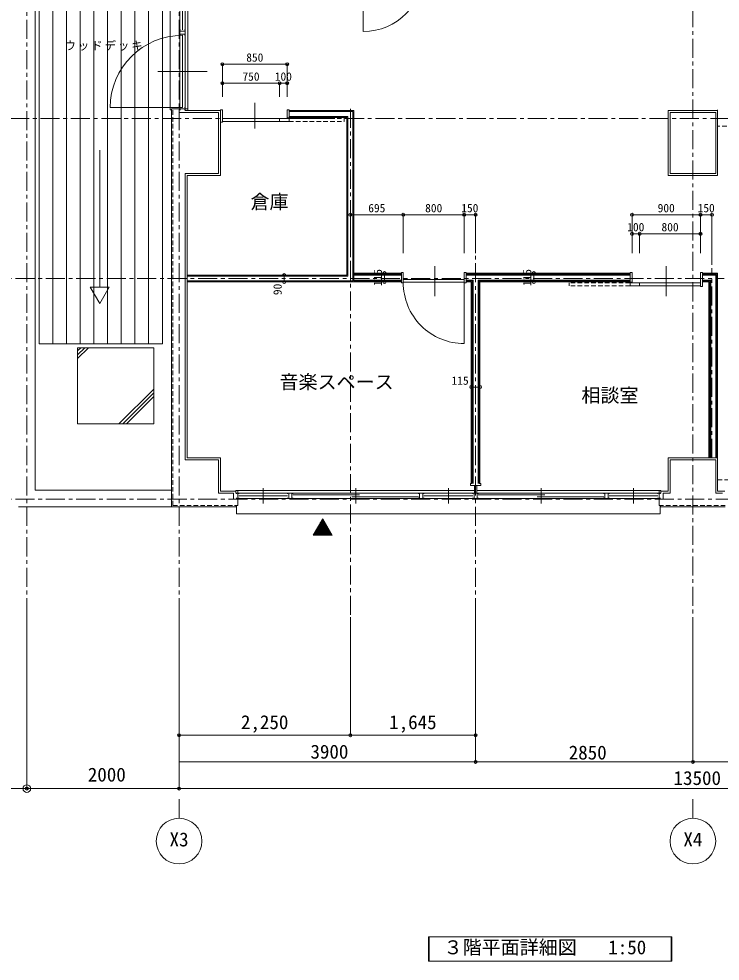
# Model space of a CAD drawing. Units: millimetres at full size, sheet at 1:50. Extents: x -18293 to 19316, y -13157 to 12422.
# Drawn here: x -6248 to 2965, y -13157 to -778 of the extents above; entities that cross this region are included whole.
import ezdxf
from ezdxf.enums import TextEntityAlignment as Align

# ---------------------------------------------------------------- set-up
doc = ezdxf.new("R2010")
doc.units = ezdxf.units.MM
doc.header["$LTSCALE"] = 50
doc.header["$PDMODE"] = 32
doc.header["$PDSIZE"] = 40
doc.linetypes.add('CHAIN1', pattern=[8, 5, -1, 1, -1])
doc.linetypes.add('DASHED1', pattern=[1.8, 1.2, -0.6])
for name, color, linetype, lineweight in [('1-0_表（線_固定）', 4, 'Continuous', 9), ('1-1_表（文字_固定）', 4, 'Continuous', 9), ('1-2', 3, 'Continuous', 18), ('1-3', 7, 'Continuous', 13), ('1-4', 4, 'Continuous', 9), ('1-6', 7, 'Continuous', 13), ('1-8', 4, 'Continuous', 9), ('1-C', 4, 'Continuous', 9), ('1-F_補助線', 7, 'Continuous', 13), ('6-1', 7, 'Continuous', 13)]:
    doc.layers.add(name, color=color, linetype=linetype, lineweight=lineweight)
doc.layers.add('1-5_建具姿図', color=3, linetype='Continuous')
doc.styles.add('ＭＳ ゴシック', font='')
doc.styles.get('ＭＳ ゴシック').set_extended_font_data('MS Gothic')

msp = doc.modelspace()

# ---------------------------------------------------------------- linework, layer by layer
at = {"layer": '1-0_表（線_固定）'}
for p, q in [((-2697.82, -1996.89), (-1860.32, -1996.89)), ((-2697.82, -2061.89), (-1925.32, -2061.89)), ((-1925.32, -2061.89), (-1925.32, -4156.89)), ((-1860.32, -1996.89), (-1860.32, -4221.89)), ((-4037.82, -4156.89), (-1925.32, -4156.89)), ((-1847.82, -4131.89), (-1222.78, -4131.89)), ((-1847.82, -4144.39), (-1222.78, -4144.39)), ((-372.78, -4131.89), (1782.22, -4131.89)), ((-372.78, -4144.39), (1782.22, -4144.39)), ((2732.18, -4131.89), (2919.68, -4131.89)), ((2732.18, -4144.39), (2907.18, -4144.39)), ((2907.18, -6544.39), (2907.18, -4144.39)), ((2919.68, -6544.39), (2919.68, -4131.89)), ((-4037.82, -4221.89), (-1860.32, -4221.89)), ((-1847.82, -4209.39), (-1222.78, -4209.39)), ((-1847.82, -4221.89), (-1222.78, -4221.89)), ((-372.78, -4209.39), (-280.32, -4209.39)), ((-372.78, -4221.89), (-292.82, -4221.89)), ((-292.82, -6884.39), (-292.82, -4221.89)), ((-280.32, -6884.39), (-280.32, -4209.39)), ((-215.32, -6884.39), (-215.32, -4209.39)), ((-215.32, -4209.39), (1782.22, -4209.39)), ((-202.82, -6884.39), (-202.82, -4221.89)), ((-202.82, -4221.89), (1782.22, -4221.89)), ((2732.18, -4209.39), (2842.18, -4209.39)), ((2732.18, -4221.89), (2829.68, -4221.89)), ((2829.68, -6544.39), (2829.68, -4221.89)), ((2842.18, -6544.39), (2842.18, -4209.39))]:
    msp.add_line(p, q, dxfattribs=at)
at = {"layer": '1-0_表（線_固定）', "color": 7, "lineweight": 13}
for p, q in [((-867.63, -13157.09), (-867.63, -12837.09)), ((-863.63, -13157.09), (-863.63, -12837.09)), ((-859.63, -13157.09), (-859.63, -12837.09)), ((-855.63, -13157.09), (-855.63, -12837.09)), ((2320.37, -13157.09), (2320.37, -12837.09)), ((2324.37, -13157.09), (2324.37, -12837.09)), ((2328.37, -13157.09), (2328.37, -12837.09)), ((2332.37, -13157.09), (-867.63, -13157.09))]:
    msp.add_line(p, q, dxfattribs=at)
msp.add_lwpolyline([(-867.63, -12837.09), (2332.37, -12837.09), (2332.37, -13157.09)], dxfattribs=at)
at = {"layer": '1-1_表（文字_固定）', "linetype": 'CHAIN1'}
for p, q in [((-4142.82, -8639.39), (-4142.82, 9360.61)), ((2607.18, 9360.61), (2607.18, -8639.39)), ((-6142.82, -8639.39), (-6142.82, -104.39)), ((-1892.82, -1959.22), (-1892.82, -8639.39)), ((13486.5, -2089.39), (-14692.82, -2089.39)), ((-247.82, -8639.39), (-247.82, -3857.7)), ((2857.18, -6544.39), (2857.18, -4051.5)), ((-14692.82, -4189.39), (3019.53, -4189.39)), ((-14692.82, -7089.39), (13486.5, -7089.39))]:
    msp.add_line(p, q, dxfattribs=at)
at = {"layer": '1-1_表（文字_固定）'}
msp.add_line((2932.18, -1974.39), (2932.18, -2104.39), dxfattribs=at)
at = {"layer": '1-2'}
for p, q in [((-6032.82, -6969.39), (-6032.82, 210.61)), ((-4242.82, -7189.39), (-4242.82, -1959.39)), ((-4242.82, -1959.39), (-4142.82, -1959.39)), ((-3597.82, -1984.39), (-4027.82, -1984.39)), ((-3597.82, -2834.39), (-3597.82, -2084.39)), ((-2697.82, -1984.39), (-1847.82, -1984.39)), ((-2697.82, -2074.39), (-1937.82, -2074.39)), ((-1937.82, -2074.39), (-1937.82, -4144.39)), ((-1847.82, -1984.39), (-1847.82, -4234.39)), ((2282.18, -2834.39), (2282.18, -1984.39)), ((-4037.82, -2834.39), (-3597.82, -2834.39)), ((-4037.82, -6544.39), (-4037.82, -2834.39)), ((2932.18, -2834.39), (2282.18, -2834.39)), ((-4037.82, -4144.39), (-1937.82, -4144.39)), ((-1847.82, -4119.39), (-1222.78, -4119.39)), ((-372.78, -4119.39), (1782.22, -4119.39)), ((2732.18, -4119.39), (2932.18, -4119.39)), ((2932.18, -6544.39), (2932.18, -4119.39)), ((-4037.82, -4234.39), (-1847.82, -4234.39)), ((-1847.82, -4234.39), (-1222.78, -4234.39)), ((-372.78, -4234.39), (-305.32, -4234.39)), ((-305.32, -6884.39), (-305.32, -4234.39)), ((-190.32, -6884.39), (-190.32, -4234.39)), ((-190.32, -4234.39), (1782.22, -4234.39)), ((2732.18, -4234.39), (2817.18, -4234.39)), ((2817.18, -6544.39), (2817.18, -4234.39)), ((-4037.82, -6544.39), (-3597.82, -6544.39)), ((-4242.82, -6969.39), (-6032.82, -6969.39)), ((-3597.82, -6984.39), (-3397.82, -6984.39)), ((2282.18, -6984.39), (2187.18, -6984.39)), ((2932.18, -6984.39), (3027.18, -6984.39)), ((-3372.82, -7169.39), (-3392.82, -7169.39)), ((-3392.82, -7189.39), (-3392.82, -7169.39)), ((-3372.82, -7169.39), (-3372.82, -7089.39)), ((2162.18, -7169.39), (2162.18, -7089.39)), ((2182.18, -7169.39), (2162.18, -7169.39)), ((2182.18, -7189.39), (2182.18, -7169.39)), ((-4242.82, -7189.39), (-6252.82, -7189.39)), ((-4242.82, -7189.39), (-3392.82, -7189.39)), ((2182.18, -7189.39), (3032.18, -7189.39))]:
    msp.add_line(p, q, dxfattribs=at)
at = {"layer": '1-2', "color": 7, "lineweight": 13}
msp.add_line((-1847.82, -2074.39), (-1847.82, -2136.39), dxfattribs=at)
at = {"layer": '1-2', "color": 4, "linetype": 'DASHED1', "lineweight": 9}
msp.add_line((-1847.82, -2125.39), (-1847.82, -2085.39), dxfattribs=at)
at = {"layer": '1-2'}
for points in [[(2932.18, -2834.39), (2932.18, -1984.39), (2282.18, -1984.39)], [(-3597.82, -6984.39), (-3597.82, -6767.75), (-3597.82, -6544.39)], [(2282.18, -6984.39), (2282.18, -6544.39), (2932.18, -6544.39)], [(2932.18, -6984.39), (2932.18, -6546.34), (2932.18, -6544.39)]]:
    msp.add_lwpolyline(points, dxfattribs=at)
at = {"layer": '1-3', "linetype": 'DASHED1'}
for p, q in [((-4222.82, -7169.39), (-4222.82, -1959.39)), ((-4222.82, -7169.39), (-3372.82, -7169.39)), ((2162.18, -7169.39), (3052.18, -7169.39))]:
    msp.add_line(p, q, dxfattribs=at)
at = {"layer": '1-3'}
for p, q in [((-4142.82, -1959.39), (-4142.82, -2009.39)), ((-4142.82, -2009.39), (-4062.82, -2009.39)), ((-3622.82, -2009.39), (-4062.82, -2009.39)), ((-3622.82, -2809.39), (-3622.82, -2009.39)), ((2307.18, -2809.39), (2307.18, -2009.39)), ((2907.18, -2009.39), (2307.18, -2009.39)), ((2907.18, -2809.39), (2907.18, -2009.39)), ((-4062.82, -6569.39), (-4062.82, -2809.39)), ((-4062.82, -2809.39), (-3622.82, -2809.39)), ((2907.18, -2809.39), (2307.18, -2809.39)), ((-1892.82, -3352.25), (-1892.82, -3857.7)), ((-4062.82, -6569.39), (-3622.82, -6569.39)), ((-3622.82, -7009.39), (-3622.82, -6569.39)), ((2307.18, -6569.39), (2907.18, -6569.39)), ((2307.18, -7009.39), (2307.18, -6569.39)), ((2907.18, -7009.39), (2907.18, -6569.39)), ((-3622.82, -7009.39), (-3427.82, -7009.39)), ((-3427.82, -7089.39), (-3427.82, -7009.39)), ((2307.18, -7009.39), (2217.18, -7009.39)), ((2907.18, -7009.39), (2997.18, -7009.39)), ((-3372.82, -7089.39), (-3427.82, -7089.39))]:
    msp.add_line(p, q, dxfattribs=at)
msp.add_lwpolyline([(2162.18, -7089.39), (2217.18, -7089.39), (2217.18, -7009.39)], dxfattribs=at)
at = {"layer": '1-4'}
for p, q in [((-4257.82, -144.39), (-4257.82, -1974.39)), ((-4132.82, -174.39), (-4132.82, -924.39)), ((-4097.82, -924.39), (-4097.82, -174.39)), ((-4062.82, -924.39), (-4062.82, -174.39)), ((-4027.82, -159.39), (-4027.82, -1959.39)), ((-1723.32, -944.39), (-1723.32, -144.39)), ((-4132.82, -924.39), (-4122.82, -924.39)), ((-4132.82, -994.39), (-4132.82, -924.39)), ((-4132.82, -939.39), (-4062.82, -939.39)), ((-4132.82, -979.39), (-4062.82, -979.39)), ((-4072.82, -924.39), (-4062.82, -924.39)), ((-4062.82, -924.39), (-4062.82, -994.39)), ((-4132.82, -994.39), (-4122.82, -994.39)), ((-4132.82, -994.39), (-4132.82, -1944.39)), ((-4097.82, -1944.39), (-4097.82, -994.39)), ((-4072.82, -994.39), (-4062.82, -994.39)), ((-4062.82, -1944.39), (-4062.82, -994.39)), ((-3772.82, -1469.39), (-4422.82, -1469.39)), ((-5047.82, -1944.39), (-4097.82, -1944.39)), ((-4257.82, -1974.39), (-4242.82, -1974.39)), ((-4062.82, -1959.39), (-4132.82, -1959.39)), ((-4062.82, -1944.39), (-4072.82, -1944.39)), ((-4062.82, -1974.39), (-4072.82, -1974.39)), ((-4062.82, -1959.39), (-4027.82, -1959.39)), ((-4027.82, -1984.39), (-4027.82, -1959.39)), ((-3147.82, -2218.19), (-3147.82, -1881.58)), ((-781.37, -4421.91), (-781.37, -4025.86)), ((2257.22, -4421.91), (2257.22, -4025.86)), ((-262.82, -6909.39), (-262.82, -7009.39)), ((-232.82, -6909.39), (-232.82, -7009.39)), ((-3397.82, -6974.39), (-3372.82, -6974.39)), ((-3397.82, -7009.39), (-3397.82, -6974.39)), ((-3357.82, -7009.39), (-3397.82, -7009.39)), ((-3387.82, -7009.39), (-3387.82, -7019.39)), ((-3372.82, -6974.39), (-262.82, -6974.39)), ((-3372.82, -7009.39), (-3372.82, -6974.39)), ((-3372.82, -7009.39), (-3372.82, -7079.39)), ((-3357.82, -7009.39), (-2717.82, -7009.39)), ((-3357.82, -7009.39), (-3357.82, -7019.39)), ((-2717.82, -7044.39), (-3357.82, -7044.39)), ((-3037.82, -7144.39), (-3037.82, -6944.39)), ((-2702.82, -7009.39), (-2702.82, -7079.39)), ((-2662.82, -7079.39), (-2662.82, -7009.39)), ((-997.82, -7009.39), (-2647.82, -7009.39)), ((-2647.82, -7032.72), (-1773.32, -7032.72)), ((-1822.82, -7144.39), (-1822.82, -6944.39)), ((-997.82, -7009.39), (-997.82, -7019.39)), ((-997.82, -7009.39), (-927.82, -7009.39)), ((-982.82, -7009.39), (-982.82, -7079.39)), ((-942.82, -7079.39), (-942.82, -7009.39)), ((-282.82, -7009.39), (-927.82, -7009.39)), ((-927.82, -7009.39), (-927.82, -7019.39)), ((-927.82, -7044.39), (-282.82, -7044.39)), ((-605.32, -7144.39), (-605.32, -6944.39)), ((-267.82, -7079.39), (-267.82, -7009.39)), ((-232.82, -6974.39), (2162.18, -6974.39)), ((-227.82, -7009.39), (-227.82, -7079.39)), ((-212.82, -7009.39), (-212.82, -7019.39)), ((1437.18, -7009.39), (-212.82, -7009.39)), ((-212.82, -7032.72), (661.68, -7032.72)), ((612.18, -7144.39), (612.18, -6944.39)), ((1437.18, -7009.39), (1437.18, -7019.39)), ((1507.18, -7009.39), (1437.18, -7009.39)), ((1452.18, -7079.39), (1452.18, -7009.39)), ((1492.18, -7009.39), (1492.18, -7079.39)), ((1507.18, -7019.39), (1507.18, -7009.39)), ((2147.18, -7009.39), (1507.18, -7009.39)), ((1507.18, -7044.39), (2147.18, -7044.39)), ((1827.18, -7144.39), (1827.18, -6944.39)), ((2147.18, -7009.39), (2147.18, -7019.39)), ((2162.18, -7009.39), (2162.18, -6974.39)), ((2187.18, -6974.39), (2162.18, -6974.39)), ((2162.18, -7009.39), (2162.18, -7079.39)), ((2177.18, -7009.39), (2177.18, -7019.39)), ((-3387.82, -7079.39), (-3387.82, -7069.39)), ((-3387.82, -7279.39), (-3387.82, -7169.39)), ((-2717.82, -7079.39), (-3357.82, -7079.39)), ((-2717.82, -7069.39), (-2717.82, -7079.39)), ((-2717.82, -7079.39), (-2647.82, -7079.39)), ((-2647.82, -7079.39), (-2647.82, -7069.39)), ((-2647.82, -7079.39), (-997.82, -7079.39)), ((-1872.32, -7056.05), (-997.82, -7056.05)), ((-927.82, -7079.39), (-282.82, -7079.39)), ((-282.82, -7079.39), (-282.82, -7069.39)), ((-212.82, -7079.39), (-282.82, -7079.39)), ((-212.82, -7069.39), (-212.82, -7079.39)), ((-212.82, -7079.39), (1437.18, -7079.39)), ((562.68, -7056.05), (1437.18, -7056.05)), ((1507.18, -7079.39), (2147.18, -7079.39)), ((2147.18, -7079.39), (2147.18, -7069.39)), ((2177.18, -7279.39), (2177.18, -7169.39)), ((-3387.82, -7279.39), (2177.18, -7279.39))]:
    msp.add_line(p, q, dxfattribs=at)
at = {"layer": '1-4', "color": 7, "lineweight": 13}
for p, q in [((-3572.82, -1974.39), (-3597.82, -1974.39)), ((-3597.82, -2136.39), (-3597.82, -1974.39)), ((-3572.82, -1974.39), (-3572.82, -2136.39)), ((-2722.82, -1974.39), (-2697.82, -1974.39)), ((-2722.82, -1974.39), (-2722.82, -2079.39)), ((-2697.82, -2079.39), (-2697.82, -1974.39)), ((-2697.82, -2085.39), (-3572.82, -2085.39)), ((-2722.82, -2079.39), (-2697.82, -2079.39)), ((-2697.82, -2125.39), (-2697.82, -2085.39)), ((-3572.82, -2136.39), (-3597.82, -2136.39)), ((-2697.82, -2125.39), (-3572.82, -2125.39)), ((1807.22, -4109.39), (1782.22, -4109.39)), ((1782.22, -4239.39), (1782.22, -4109.39)), ((1807.22, -4109.39), (1807.22, -4239.39)), ((2707.22, -4109.39), (2732.22, -4109.39)), ((2707.22, -4109.39), (2707.22, -4296.39)), ((2732.22, -4296.39), (2732.22, -4109.39)), ((1807.22, -4239.39), (1782.22, -4239.39)), ((1782.22, -4285.39), (1782.22, -4245.39)), ((1782.22, -4245.39), (2707.22, -4245.39)), ((1782.22, -4285.39), (2707.22, -4285.39)), ((2707.22, -4296.39), (2732.22, -4296.39))]:
    msp.add_line(p, q, dxfattribs=at)
at = {"layer": '1-4', "linetype": 'DASHED1'}
for p, q in [((-2822.82, -2125.39), (-2822.82, -2085.39)), ((-2697.82, -2085.39), (-1972.82, -2085.39)), ((982.22, -4285.39), (982.22, -4245.39)), ((1782.22, -4245.39), (982.22, -4245.39)), ((1782.22, -4285.39), (982.22, -4285.39)), ((1907.22, -4285.39), (1907.22, -4245.39))]:
    msp.add_line(p, q, dxfattribs=at)
at = {"layer": '1-4', "color": 3, "lineweight": 18}
for p, q in [((-1222.78, -4109.39), (-1197.78, -4109.39)), ((-1222.78, -4109.39), (-1222.78, -4244.39)), ((-1197.78, -4109.39), (-1197.78, -4244.39)), ((-397.78, -4203.39), (-1197.78, -4203.39)), ((-397.78, -4109.39), (-372.78, -4109.39)), ((-397.78, -4109.39), (-397.78, -5044.39)), ((-372.78, -4109.39), (-372.78, -4244.39)), ((-1197.78, -4244.39), (-1222.78, -4244.39)), ((-397.78, -4239.39), (-1197.78, -4239.39)), ((-397.78, -4244.39), (-372.78, -4244.39))]:
    msp.add_line(p, q, dxfattribs=at)
at = {"layer": '1-4', "color": 2, "linetype": 'DASHED1', "lineweight": 13}
msp.add_line((2932.18, -6834.39), (8812.18, -6834.39), dxfattribs=at)
at = {"layer": '1-4'}
for points in [[(-4132.82, -1944.39), (-4132.82, -1974.39), (-4122.82, -1974.39)], [(-4062.82, -1944.39), (-4062.82, -1984.39), (-4027.82, -1984.39)], [(-295.32, -6884.39), (-315.32, -6884.39), (-315.32, -6909.39), (-180.32, -6909.39), (-180.32, -6884.39), (-200.32, -6884.39)], [(-2717.82, -7019.39), (-2717.82, -7009.39), (-2647.82, -7009.39), (-2647.82, -7019.39)], [(-212.82, -7009.39), (-282.82, -7009.39), (-282.82, -7019.39)], [(2147.18, -7009.39), (2187.18, -7009.39), (2187.18, -6974.39)], [(-3387.82, -7079.39), (-3357.82, -7079.39), (-3357.82, -7069.39)], [(-997.82, -7069.39), (-997.82, -7079.39), (-927.82, -7079.39), (-927.82, -7069.39)], [(1507.18, -7069.39), (1507.18, -7079.39), (1437.18, -7079.39), (1437.18, -7069.39)], [(2147.18, -7079.39), (2177.18, -7079.39), (2177.18, -7069.39)]]:
    msp.add_lwpolyline(points, dxfattribs=at)
at = {"layer": '1-4', "linetype": 'DASHED1'}
msp.add_lwpolyline([(-2697.82, -2125.39), (-1972.82, -2125.39), (-1972.82, -2085.39)], dxfattribs=at)
at = {"layer": '1-4'}
for centre, radius, start, end in [((-1723.32, -144.39), 800, 270, 0), ((-4097.82, -1944.39), 950, 90, 180)]:
    msp.add_arc(centre, radius, start, end, dxfattribs=at)
at = {"layer": '1-4', "color": 3, "lineweight": 18}
msp.add_arc((-397.78, -4244.39), 800, 179.6419, 270, dxfattribs=at)
at = {"layer": '1-6'}
for p, q in [((-3572.82, -1374.06), (-3572.82, -1802.33)), ((-3572.82, -1374.06), (-2722.82, -1374.06)), ((-2722.82, -1374.06), (-2722.82, -1802.33)), ((-3572.82, -1624.06), (-2822.82, -1624.06)), ((-2822.82, -1624.06), (-2822.82, -1802.33)), ((-2822.82, -1624.06), (-2722.82, -1624.06)), ((-1197.78, -3352.25), (-1197.78, -3857.7)), ((-397.78, -3352.25), (-397.78, -3857.7)), ((-247.82, -3352.25), (-247.82, -3857.7)), ((1807.22, -3352.25), (1807.22, -3857.7)), ((2707.22, -3352.25), (1807.22, -3352.25)), ((2707.22, -3352.25), (2707.22, -3857.7)), ((2857.18, -3352.25), (2707.22, -3352.25)), ((2857.18, -3352.25), (2857.18, -4007.7)), ((1807.22, -3602.25), (1907.22, -3602.25)), ((1907.22, -3602.25), (1907.22, -3857.7)), ((1907.22, -3602.25), (2707.22, -3602.25)), ((-6142.82, -8639.39), (-6142.82, -10889.39)), ((-4142.82, -8639.39), (-4142.82, -10889.39)), ((-1892.82, -10189.39), (-1892.82, -8639.39)), ((-247.82, -8639.39), (-247.82, -10539.39)), ((2607.18, -8639.39), (2607.18, -10539.39)), ((-4142.82, -10539.39), (-4042.82, -10539.39)), ((-4042.82, -10539.39), (-347.82, -10539.39)), ((-247.82, -10539.39), (-347.82, -10539.39)), ((-247.82, -10539.39), (-147.82, -10539.39)), ((-147.82, -10539.39), (2607.18, -10539.39)), ((9257.18, -10539.39), (2607.18, -10539.39)), ((-6242.82, -10889.39), (-12042.82, -10889.39)), ((-6142.82, -10889.39), (-6242.82, -10889.39)), ((-6142.82, -10889.39), (-6042.82, -10889.39)), ((-4242.82, -10889.39), (-6042.82, -10889.39)), ((-4142.82, -10889.39), (-4242.82, -10889.39)), ((-4142.82, -10889.39), (9257.18, -10889.39)), ((-4142.82, -11279.69), (-4142.82, -11029.69)), ((2607.18, -11279.69), (2607.18, -11029.69))]:
    msp.add_line(p, q, dxfattribs=at)
for centre, radius in [((-6142.82, -10889.39), 50), ((-4142.82, -11579.69), 300), ((2607.18, -11579.69), 300)]:
    msp.add_circle(centre, radius, dxfattribs=at)
at = {"layer": '1-6', "color": 2}
for p in [(-3572.82, -1374.06), (-2722.82, -1374.06), (-3572.82, -1624.06), (-2822.82, -1624.06), (-2722.82, -1624.06), (-1892.82, -3352.25), (-1197.78, -3352.25), (-397.78, -3352.25), (-247.82, -3352.25), (1807.22, -3352.25), (2707.22, -3352.25), (2857.18, -3352.25), (1807.22, -3602.25), (1907.22, -3602.25), (2707.22, -3602.25), (-2762.59, -4144.39), (-1444.36, -4119.39), (517.25, -4119.39), (-2762.59, -4234.39), (-1444.36, -4234.39), (517.25, -4234.39), (-305.32, -5614.74), (-190.32, -5614.74), (-4142.82, -10189.39), (-1892.82, -10189.39), (-247.82, -10189.39)]:
    msp.add_point(p, dxfattribs=at)
at = {"layer": '1-6'}
for p in [(-247.82, -10539.39), (2607.18, -10539.39), (-6142.82, -10889.39), (-4142.82, -10889.39)]:
    msp.add_point(p, dxfattribs=at)
at = {"layer": '1-8', "linetype": 'DASHED1'}
msp.add_line((8812.18, -2189.39), (2932.18, -2189.39), dxfattribs=at)
at = {"layer": '1-8'}
for p, q in [((-5185.5, -4302.1), (-5185.5, -2502.1)), ((-5060.5, -4302.1), (-5310.5, -4302.1)), ((-5185.5, -4518.61), (-5310.5, -4302.1)), ((-5185.5, -4518.61), (-5060.5, -4302.1)), ((-5475.31, -5241.17), (-5332.59, -5098.44)), ((-5475.31, -5191.17), (-5382.59, -5098.44)), ((-5475.31, -5141.17), (-5432.59, -5098.44)), ((-4932.59, -6098.44), (-4475.31, -5641.17)), ((-4882.59, -6098.44), (-4475.31, -5691.17)), ((-4832.59, -6098.44), (-4475.31, -5741.17)), ((-5475.31, -6098.44), (-4475.31, -6098.44)), ((-2380.98, -7561.28), (-2255.98, -7344.77)), ((-2378.87, -7561.28), (-2221.72, -7404.12)), ((-2364.73, -7561.28), (-2216.54, -7413.08)), ((-2364.54, -7532.8), (-2226.89, -7395.15)), ((-2350.59, -7561.28), (-2211.36, -7422.05)), ((-2345.22, -7499.34), (-2232.07, -7386.19)), ((-2325.9, -7465.88), (-2237.24, -7377.22)), ((-2306.58, -7432.41), (-2242.42, -7368.25)), ((-2287.26, -7398.95), (-2247.6, -7359.29)), ((-2267.94, -7365.49), (-2252.77, -7350.32)), ((-2130.98, -7561.28), (-2255.98, -7344.77)), ((-2336.45, -7561.28), (-2206.19, -7431.01)), ((-2322.31, -7561.28), (-2201.01, -7439.98)), ((-2308.16, -7561.28), (-2195.83, -7448.95)), ((-2294.02, -7561.28), (-2190.66, -7457.91)), ((-2279.88, -7561.28), (-2185.48, -7466.88)), ((-2265.74, -7561.28), (-2180.3, -7475.84)), ((-2251.59, -7561.28), (-2175.13, -7484.81)), ((-2237.45, -7561.28), (-2169.95, -7493.77)), ((-2223.31, -7561.28), (-2164.77, -7502.74)), ((-2209.17, -7561.28), (-2159.6, -7511.71)), ((-2195.03, -7561.28), (-2154.42, -7520.67)), ((-2180.88, -7561.28), (-2149.25, -7529.64)), ((-2166.74, -7561.28), (-2144.07, -7538.6)), ((-2152.6, -7561.28), (-2138.89, -7547.57)), ((-2380.98, -7561.28), (-2130.98, -7561.28)), ((-2138.46, -7561.28), (-2133.72, -7556.53))]:
    msp.add_line(p, q, dxfattribs=at)
msp.add_lwpolyline([(-4475.31, -6098.44), (-4475.31, -5098.44), (-5475.31, -5098.44), (-5475.31, -6098.44)], dxfattribs=at)
at = {"layer": '1-C'}
for p, q in [((-5982.82, -5048.44), (-5982.82, 740.56)), ((-5802.82, -5048.44), (-5802.82, 740.56)), ((-5622.82, -5048.44), (-5622.82, 740.56)), ((-5442.82, -5048.44), (-5442.82, 740.56)), ((-5262.82, -5048.44), (-5262.82, 740.56)), ((-5082.82, -5048.44), (-5082.82, 740.56)), ((-4902.82, -5048.44), (-4902.82, 740.56)), ((-4722.82, -5048.44), (-4722.82, 740.56)), ((-4542.82, -5048.44), (-4542.82, 740.56)), ((-4362.82, -5048.44), (-4362.82, 740.56)), ((-4362.82, -5048.44), (-5982.82, -5048.44))]:
    msp.add_line(p, q, dxfattribs=at)
at = {"layer": '1-F_補助線'}
for p, q in [((-1197.78, -3352.25), (-1892.82, -3352.25)), ((-397.78, -3352.25), (-1197.78, -3352.25)), ((-247.82, -3352.25), (-397.78, -3352.25)), ((-2762.59, -4144.39), (-2762.59, -4234.39)), ((-1444.36, -4234.39), (-1444.36, -4119.39)), ((517.25, -4234.39), (517.25, -4119.39)), ((-305.32, -5614.74), (-190.32, -5614.74))]:
    msp.add_line(p, q, dxfattribs=at)
at = {"layer": '6-1'}
for p, q in [((-4142.82, -10189.39), (-1892.82, -10189.39)), ((-1892.82, -10189.39), (-247.82, -10189.39))]:
    msp.add_line(p, q, dxfattribs=at)

# ---------------------------------------------------------------- texts
at = {"layer": '1-0_表（線_固定）', "color": 3, "style": 'ＭＳ ゴシック'}
for s, p in [('３階平面詳細図', (-667.63, -13122.09)), ('1:50', (1495.21, -13122.09))]:
    msp.add_text(s, height=183.3, dxfattribs=at).set_placement(p, align=Align.BOTTOM_LEFT)
at = {"layer": '1-5_建具姿図', "style": 'ＭＳ ゴシック'}
for s, p in [('倉庫', (-3204.84, -3327.99)), ('音楽スペース', (-2823.73, -5695.17)), ('相談室', (1142.68, -5869.67))]:
    msp.add_text(s, height=183.3, dxfattribs=at).set_placement(p, align=Align.BOTTOM_LEFT)
at = {"layer": '1-6', "style": 'ＭＳ ゴシック'}
for s, p in [('850', (-3260.32, -1374.06)), ('750', (-3310.32, -1624.06)), ('100', (-2885.32, -1624.06)), ('695', (-1657.8, -3352.25)), ('800', (-910.28, -3352.25)), ('150', (-435.3, -3352.25)), ('900', (2144.72, -3352.25)), ('150', (2669.7, -3352.25)), ('100', (1744.72, -3602.25)), ('800', (2194.72, -3602.25)), ('115', (-563.06, -5618.09))]:
    msp.add_text(s, height=110, dxfattribs=at).set_placement(p, align=Align.BOTTOM_LEFT)
for s, p in [('115', (-1444.36, -4289.39)), ('115', (517.25, -4289.39)), ('90', (-2761.51, -4407.64))]:
    msp.add_text(s, height=110, rotation=90, dxfattribs=at).set_placement(p, align=Align.BOTTOM_LEFT)
at = {"layer": '1-6', "color": 3, "style": 'ＭＳ ゴシック'}
for s, p in [('2,250', (-3330.32, -10164.39)), ('1,645', (-1382.82, -10164.39)), ('3900', (-2417.49, -10551.85)), ('2850', (975.59, -10563.01)), ('2000', (-5341.79, -10853.21)), ('13500', (2352.92, -10897.85)), ('X3', (-4267.82, -11704.69)), ('X4', (2482.18, -11704.69))]:
    msp.add_text(s, height=183.3, dxfattribs=at).set_placement(p, align=Align.BOTTOM_LEFT)
at = {"layer": '1-C', "color": 3, "insert": (-5648.64, -1197.14), "char_height": 110, "attachment_point": 7, "style": 'ＭＳ ゴシック'}
msp.add_mtext('\\T1.17;ウッドデッキ', dxfattribs=at)

doc.saveas('drawing.dxf')
